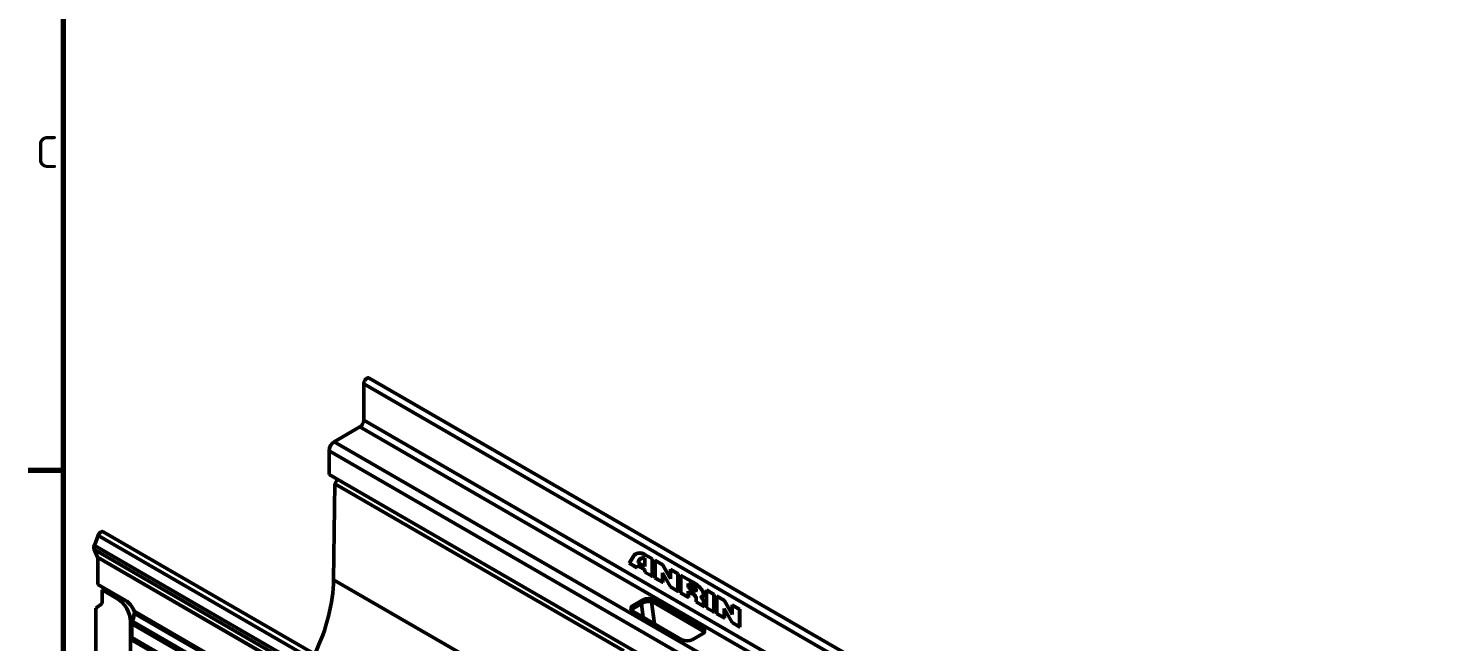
# Model space of a CAD drawing. Header units: millimetres. Extents: x 0 to 1485, y 0 to 1050.
# Drawn here: x 15.3 to 400.6, y 302.9 to 471.6 of the extents above; entities that cross this region are included whole.
import ezdxf

# ---------------------------------------------------------------- set-up
doc = ezdxf.new("R2010")
doc.units = ezdxf.units.MM
doc.header["$LTSCALE"] = 2.5
doc.linetypes.add('Durchgehend', pattern=[0])
for name, color, linetype, lineweight in [('Rahmen (ISO)', 7, 'Continuous', 70), ('Sichtbare Kanten(DIN)', 7, 'Durchgehend', 50), ('Sichtbare tangentiale Kanten(DIN)', 7, 'Durchgehend', 50)]:
    doc.layers.add(name, color=color, linetype=linetype, lineweight=lineweight)
doc.styles.add('Notiztext (DIN)', font='isocpeur.ttf')

# ---------------------------------------------------------------- blocks, each defined once
blk = doc.blocks.new('Ränder Standardrahmen')
at = {"layer": 'Rahmen (ISO)'}
blk.add_line((10, 140), (6.1, 140), dxfattribs=at)
at = {"layer": 'Rahmen (ISO)', "flags": 128}
blk.add_lwpolyline([(10, 10), (10, 410), (584, 410), (584, 10), (10, 10)], dxfattribs=at)
at = {"layer": 'Rahmen (ISO)', "insert": (6.93, 173.25), "char_height": 3.5, "attachment_point": 7, "style": 'Notiztext (DIN)'}
blk.add_mtext('C', dxfattribs=at)

msp = doc.modelspace()

# ---------------------------------------------------------------- linework, layer by layer
at = {"layer": 'Sichtbare Kanten(DIN)'}
for p, q in [((107.6, 373.81), (107.6, 363.808)), ((109.109, 375.403), (462.309, 171.483)), ((106.539, 361.971), (99.468, 357.888)), ((98.054, 355.439), (98.054, 348.907)), ((98.054, 348.907), (451.254, 144.987)), ((100.352, 347.58), (99.645, 346.355)), ((99.645, 346.355), (99.288, 319.961)), ((99.645, 346.355), (179.157, 300.449)), ((34.527, 332.119), (33.489, 329.373)), ((389.123, 129.229), (35.923, 333.149)), ((33.435, 328.274), (34.387, 326.186)), ((34.414, 326.045), (34.414, 318.696)), ((180.609, 324.514), (181.669, 326.351)), ((180.609, 324.514), (180.677, 324.539)), ((182.73, 323.289), (180.609, 324.514)), ((181.723, 326.35), (180.677, 324.539)), ((180.677, 324.539), (180.695, 324.528)), ((181.717, 326.296), (180.695, 324.526)), ((180.695, 324.526), (180.697, 324.541)), ((180.695, 324.526), (182.689, 323.374)), ((181.734, 326.338), (180.697, 324.541)), ((182.689, 323.374), (182.83, 323.946)), ((182.872, 323.861), (182.73, 323.289)), ((182.74, 323.362), (182.878, 323.918)), ((182.83, 323.946), (184.904, 322.748)), ((182.872, 323.861), (182.89, 323.911)), ((184.851, 322.718), (182.872, 323.861)), ((183.016, 324.696), (183.047, 324.822)), ((183.016, 324.696), (183.077, 324.725)), ((184.904, 323.605), (183.016, 324.696)), ((183.102, 324.825), (183.077, 324.725)), ((183.077, 324.725), (183.084, 324.721)), ((183.098, 324.778), (183.084, 324.718)), ((183.084, 324.718), (184.851, 323.697)), ((183.19, 325.06), (183.206, 325.099)), ((184.851, 323.697), (184.851, 325.867)), ((184.851, 323.697), (184.904, 323.683)), ((184.862, 323.695), (184.904, 323.67)), ((184.904, 325.917), (184.904, 323.605)), ((185.102, 326.819), (186.973, 325.739)), ((186.92, 325.708), (185.102, 326.758)), ((186.92, 325.708), (186.973, 325.739)), ((186.92, 320.931), (186.92, 325.708)), ((186.973, 325.739), (186.973, 320.84)), ((187.68, 320.431), (187.68, 325.33)), ((187.68, 325.33), (189.801, 324.106)), ((187.733, 325.238), (187.747, 325.291)), ((189.779, 324.057), (187.733, 325.238)), ((187.733, 325.238), (187.733, 320.462)), ((187.736, 325.298), (187.736, 325.249)), ((189.779, 324.057), (189.812, 324.086)), ((191.976, 320.253), (189.779, 324.057)), ((189.801, 324.106), (191.923, 320.431)), ((182.689, 323.374), (182.74, 323.362)), ((182.698, 323.372), (182.744, 323.345)), ((184.851, 322.718), (184.904, 322.748)), ((184.851, 322.064), (184.851, 322.718)), ((184.851, 322.064), (184.904, 322.095)), ((186.973, 320.84), (184.851, 322.064)), ((184.904, 322.748), (184.904, 322.095)), ((184.904, 322.095), (186.92, 320.931)), ((186.92, 320.931), (186.973, 320.917)), ((186.93, 320.929), (186.973, 320.904)), ((187.68, 320.431), (187.733, 320.462)), ((189.801, 319.207), (187.68, 320.431)), ((187.733, 320.462), (189.748, 319.298)), ((189.748, 319.298), (189.748, 321.835)), ((189.748, 321.835), (191.944, 318.03)), ((189.801, 321.656), (189.812, 321.723)), ((191.923, 317.982), (189.801, 321.656)), ((189.801, 321.656), (189.801, 319.207)), ((189.804, 321.672), (189.804, 321.738)), ((191.923, 320.431), (191.923, 322.881)), ((191.923, 322.881), (194.044, 321.656)), ((191.923, 320.431), (191.976, 320.385)), ((191.976, 320.368), (191.955, 320.403)), ((191.976, 322.789), (191.99, 322.842)), ((193.991, 321.625), (191.976, 322.789)), ((191.976, 322.789), (191.976, 320.253)), ((191.978, 322.849), (191.978, 322.799)), ((193.991, 321.625), (194.044, 321.656)), ((193.991, 316.849), (193.991, 321.625)), ((194.044, 321.656), (194.044, 316.757)), ((194.751, 316.349), (194.751, 321.248)), ((194.751, 321.248), (198.145, 319.288)), ((194.804, 321.156), (194.818, 321.209)), ((194.804, 321.156), (194.804, 316.379)), ((198.145, 319.227), (194.804, 321.156)), ((194.807, 321.216), (194.807, 321.166)), ((34.414, 318.696), (42.016, 314.308)), ((36.235, 317.645), (35.652, 317.165)), ((35.652, 317.165), (35.652, 313.483)), ((39.895, 314.716), (35.652, 317.165)), ((189.748, 319.298), (189.801, 319.284)), ((189.758, 319.296), (189.801, 319.271)), ((191.923, 317.982), (191.964, 318.019)), ((194.044, 316.757), (191.923, 317.982)), ((191.944, 318.03), (193.991, 316.849)), ((193.991, 316.849), (194.044, 316.835)), ((194.001, 316.846), (194.044, 316.821)), ((194.751, 316.349), (194.804, 316.379)), ((196.872, 315.124), (194.751, 316.349)), ((194.804, 316.379), (196.819, 315.216)), ((196.819, 317.87), (196.819, 318.972)), ((196.819, 318.972), (197.933, 318.329)), ((196.819, 317.87), (196.872, 317.9)), ((197.933, 317.227), (196.819, 317.87)), ((196.819, 315.216), (196.819, 316.849)), ((196.819, 316.849), (197.933, 316.206)), ((196.872, 318.88), (196.886, 318.933)), ((196.872, 318.88), (196.872, 317.9)), ((197.933, 318.268), (196.872, 318.88)), ((196.872, 317.9), (197.933, 317.288)), ((196.872, 316.757), (196.886, 316.81)), ((197.933, 316.145), (196.872, 316.757)), ((196.872, 316.757), (196.872, 315.124)), ((196.875, 318.94), (196.875, 318.89)), ((196.875, 316.767), (196.875, 316.817)), ((198.708, 316.995), (198.665, 317.001)), ((201.822, 312.266), (201.822, 317.165)), ((201.822, 317.165), (203.943, 315.941)), ((201.875, 317.073), (201.889, 317.127)), ((201.875, 317.073), (201.875, 312.297)), ((203.89, 315.91), (201.875, 317.073)), ((201.878, 317.133), (201.878, 317.084)), ((35.652, 313.483), (33.884, 312.147)), ((33.884, 246.743), (33.884, 312.147)), ((181.669, 312.879), (184.498, 314.512)), ((184.498, 313.695), (181.669, 312.062)), ((187.326, 314.512), (200.761, 306.755)), ((200.761, 305.939), (187.326, 313.695)), ((196.819, 315.216), (196.872, 315.202)), ((196.829, 315.213), (196.872, 315.189)), ((198.994, 313.899), (198.994, 315.042)), ((198.994, 313.899), (199.047, 313.93)), ((201.327, 312.552), (198.994, 313.899)), ((199.047, 315.012), (199.047, 313.93)), ((199.047, 313.93), (201.274, 312.644)), ((200.377, 315.289), (200.393, 315.329)), ((201.062, 313.195), (201.062, 313.848)), ((201.115, 313.818), (201.115, 313.165)), ((201.274, 312.644), (201.274, 312.773)), ((201.274, 312.644), (201.327, 312.63)), ((201.284, 312.641), (201.327, 312.617)), ((201.327, 312.797), (201.327, 312.552)), ((201.822, 312.266), (201.875, 312.297)), ((203.943, 311.042), (201.822, 312.266)), ((201.875, 312.297), (203.89, 311.133)), ((203.89, 315.91), (203.943, 315.941)), ((203.89, 311.133), (203.89, 315.91)), ((203.943, 315.941), (203.943, 311.042)), ((204.65, 310.633), (204.65, 315.532)), ((204.65, 315.532), (206.772, 314.308)), ((204.703, 315.441), (204.718, 315.494)), ((206.75, 314.259), (204.703, 315.441)), ((204.703, 315.441), (204.703, 310.664)), ((204.706, 315.5), (204.706, 315.451)), ((206.75, 314.259), (206.783, 314.289)), ((208.946, 310.455), (206.75, 314.259)), ((206.772, 314.308), (208.893, 310.633)), ((208.893, 310.633), (208.893, 313.083)), ((208.893, 313.083), (211.014, 311.858)), ((208.946, 312.991), (208.96, 313.044)), ((210.961, 311.828), (208.946, 312.991)), ((208.946, 312.991), (208.946, 310.455)), ((208.949, 313.051), (208.949, 313.001)), ((43.43, 237.149), (43.43, 308.592)), ((43.923, 308.777), (43.859, 308.63)), ((43.859, 308.63), (43.936, 308.586)), ((43.859, 308.63), (43.859, 308.363)), ((44.09, 308.973), (43.935, 308.584)), ((195.105, 303.489), (181.669, 311.246)), ((203.89, 311.133), (203.943, 311.119)), ((203.901, 311.131), (203.943, 311.106)), ((204.65, 310.633), (204.703, 310.664)), ((206.772, 309.409), (204.65, 310.633)), ((204.703, 310.664), (206.719, 309.5)), ((206.719, 309.5), (206.719, 312.037)), ((206.719, 312.037), (208.915, 308.232)), ((206.719, 309.5), (206.772, 309.486)), ((206.729, 309.498), (206.772, 309.473)), ((206.772, 311.858), (206.783, 311.925)), ((208.893, 308.184), (206.772, 311.858)), ((206.772, 311.858), (206.772, 309.409)), ((206.774, 311.874), (206.774, 311.94)), ((208.893, 310.633), (208.946, 310.587)), ((208.946, 310.57), (208.926, 310.605)), ((210.961, 311.828), (211.014, 311.858)), ((210.961, 307.051), (210.961, 311.828)), ((211.014, 311.858), (211.014, 306.959)), ((43.784, 307.867), (43.784, 304.096)), ((200.761, 305.122), (197.933, 303.489)), ((208.893, 308.184), (208.935, 308.221)), ((211.014, 306.959), (208.893, 308.184)), ((208.915, 308.232), (210.961, 307.051)), ((210.961, 307.051), (211.014, 307.037)), ((210.972, 307.048), (211.014, 307.024)), ((44.197, 303.181), (44.991, 302.722))]:
    msp.add_line(p, q, dxfattribs=at)
for centre, major_axis, ratio, start_param, end_param in [((108.484, 374.32), (0.625, 1.083), 0.5773503, 0, 2.3561945), ((106.539, 363.195), (-0.75, -1.299), 0.5773503, 0.7853982, 2.3561945), ((99.468, 356.255), (-1, -1.732), 0.5773503, 3.9269908, 5.4977871), ((35.298, 332.066), (0.625, 1.083), 0.5773503, 0, 1.8467116), ((34.414, 329.311), (-0.75, -1.299), 0.5773503, 4.9883043, 5.8925783), ((185.102, 322.388), (-2.714, 4.7), 0.5773503, 5.4977871, 6.6049359), ((185.102, 322.388), (-2.676, 4.635), 0.5773503, 5.4977871, 6.6049359), ((185.137, 322.408), (-2.69, 4.66), 0.5773503, 5.5773917, 6.6049359), ((34.061, 325.841), (0.25, 0.433), 0.5773503, 5.4977871, 5.8925783), ((185.137, 322.408), (-2.699, 4.675), 0.5773503, 5.8686219, 6.6049359), ((185.559, 322.647), (-1.831, 3.171), 0.5773503, 5.7532065, 6.8236048), ((185.559, 322.647), (-1.793, 3.106), 0.5773503, 5.7803822, 6.8236048), ((185.594, 322.668), (-1.816, 3.146), 0.5773503, 5.871519, 6.8236048), ((185.594, 322.668), (-1.808, 3.131), 0.5773503, 5.7708753, 6.7037196), ((73.482, 305.53), (-18.25, -31.61), 0.5773503, 1.7120626, 2.3404661), ((39.895, 310.633), (-2.5, 4.33), 0.5773503, 3.9269908, 5.4977871), ((42.016, 311.042), (2, -3.464), 0.5773503, 1.3246475, 2.3561945), ((183.084, 312.062), (-2, 0), 0.5773503, 5.4977871, 7.0685835), ((185.912, 313.695), (2, 0), 0.5773503, 0.7853982, 2.3561945), ((185.912, 312.879), (-2, 0), 0.5773503, 3.9269908, 5.4977871), ((200.412, 315.31), (-0.0144, 0.025), 0.5773503, 5.9948561, 6.7037196), ((201.327, 313.042), (-0.188, 0.325), 0.5773503, 0.7853982, 2.1548366), ((201.327, 313.042), (0.15, -0.26), 0.5773503, 3.9269908, 5.4977871), ((44.844, 308.479), (-0.75, -1.299), 0.5773503, 4.9573676, 5.4977871), ((40.496, 311.43), (0.717, 5.668), 0.708166, 4.3166494, 4.729638), ((41.262, 310.606), (1.109, 4.484), 0.6928203, 4.5149934, 4.9100583), ((183.084, 311.246), (-2, 0), 0.5773503, 5.4977871, 5.9218182), ((199.347, 305.939), (2, 0), 0.5773503, 5.4977871, 7.0685835), ((199.347, 305.122), (2, 0), 0.5773503, 0.3613671, 0.7853982), ((45.198, 304.913), (-1, -1.732), 0.5773503, 5.4977871, 6.2826297), ((196.519, 304.306), (-2, 0), 0.5773503, 0.7853982, 2.3561945)]:
    msp.add_ellipse(centre, major_axis=major_axis, ratio=ratio, start_param=start_param, end_param=end_param, dxfattribs=at)
msp.add_rational_spline([(184.851, 325.867), (184.878, 325.886), (184.904, 325.905)], [1, 1.00000000002, 1.00000000001], degree=2, dxfattribs=at)
for points, knots in [([(197.933, 318.329), (198.224, 318.161), (198.659, 317.82), (198.989, 317.385), (199.076, 317.118), (198.989, 316.952), (198.659, 316.897), (198.224, 317.058), (197.933, 317.227)], [-3.1415927, -3.1415927, -3.1415927, -3.1415927, -2.3561945, -1.9634954, -1.5707963, -1.1780972, -0.7853982, 0, 0, 0, 0]), ([(197.933, 317.288), (198.211, 317.128), (198.764, 316.914), (198.994, 317.037), (198.994, 317.294), (198.764, 317.682), (198.211, 318.107), (197.933, 318.268)], [-1.5707963, -1.5707963, -1.5707963, -1.5707963, -0.7853982, 0, 0, 0.7853982, 1.5707963, 1.5707963, 1.5707963, 1.5707963]), ([(197.933, 316.206), (198.224, 316.038), (198.659, 315.697), (198.989, 315.262), (199.047, 315.084), (199.047, 315.012)], [-3.1415927, -3.1415927, -3.1415927, -3.1415927, -2.3561945, -1.9634954, -1.5707963, -1.5707963, -1.5707963, -1.5707963]), ([(200.269, 315.352), (200.656, 315.35), (201.051, 315.548), (201.083, 316.145), (200.787, 316.911), (199.84, 318.066), (198.71, 318.901), (198.145, 319.227)], [-2.3259297, -2.3259297, -2.3259297, -2.3259297, -1.7444473, -1.4537061, -1.1629649, -0.5814824, 0, 0, 0, 0]), ([(198.166, 317.165), (198.385, 317.059), (198.726, 316.95), (198.967, 316.992), (199.026, 317.052), (199.039, 317.074)], [0.1805446, 0.1805446, 0.1805446, 0.1805446, 0.7853982, 1.1780972, 1.3603397, 1.3603397, 1.3603397, 1.3603397]), ([(198.708, 316.995), (198.714, 316.994), (198.905, 316.97), (199.027, 317.02), (199.047, 317.138)], [-0.80845645, -0.80845645, -0.80845645, -0.80845645, -0.78539816, -0.06819823, -0.06819823, -0.06819823, -0.06819823]), ([(200.269, 315.352), (200.283, 315.351), (200.296, 315.35), (200.323, 315.348), (200.337, 315.347), (200.35, 315.346)], [-0.016314016, -0.016314016, -0.016314016, -0.016314016, -0.008119717, -0.008119717, 0, 0, 0, 0]), ([(200.403, 315.336), (200.662, 315.349), (200.859, 315.426), (201.02, 315.599), (201.051, 315.645), (201.075, 315.697)], [-0.72039443, -0.72039443, -0.72039443, -0.72039443, -0.32083258, -0.32083258, -0.19554507, -0.19554507, -0.19554507, -0.19554507]), ([(44.443, 311.317), (44.494, 311.191), (44.527, 311.044), (44.533, 310.842), (44.531, 310.787), (44.526, 310.733)], [0.3481471, 0.3481471, 0.3481471, 0.3481471, 0.4317919, 0.4317919, 0.46276079, 0.46276079, 0.46276079, 0.46276079])]:
    msp.add_open_spline(points, degree=3, knots=knots, dxfattribs=at)
for points, degree in [([(198.994, 315.042), (198.994, 315.171), (198.764, 315.559), (198.211, 315.984), (197.933, 316.145)], 3), ([(198.145, 319.288), (198.712, 318.961), (199.845, 318.123), (201.002, 316.717), (201.248, 315.61), (200.751, 315.308), (200.377, 315.289)], 3), ([(201.062, 313.848), (201.062, 314.039), (200.922, 314.501), (200.522, 315.064), (200.269, 315.352)], 3), ([(200.35, 315.346), (200.803, 315.353), (201.079, 315.554), (201.114, 315.904)], 3), ([(200.384, 315.306), (200.373, 315.319), (200.361, 315.333), (200.35, 315.346)], 3), ([(200.377, 315.289), (200.613, 315.008), (200.986, 314.46), (201.115, 314.007), (201.115, 313.818)], 3), ([(201.274, 312.773), (201.3, 312.786), (201.325, 312.799)], 2)]:
    msp.add_open_spline(points, degree=degree, dxfattribs=at)
at = {"layer": 'Sichtbare tangentiale Kanten(DIN)'}
for p, q in [((460.8, 169.89), (107.6, 373.81)), ((460.8, 159.888), (107.6, 363.808)), ((459.739, 158.051), (106.539, 361.971)), ((451.254, 151.519), (98.054, 355.439)), ((452.668, 153.968), (99.468, 357.888)), ((34.527, 332.119), (387.727, 128.199)), ((33.435, 328.274), (386.635, 124.354)), ((33.489, 329.373), (386.688, 125.453)), ((34.387, 326.186), (387.587, 122.266)), ((34.414, 326.045), (387.614, 122.125)), ((181.669, 326.351), (181.723, 326.35)), ((181.717, 326.296), (181.734, 326.338)), ((183.047, 324.822), (183.102, 324.825)), ((185.102, 326.758), (185.135, 326.799)), ((449.306, 117.878), (99.288, 319.961)), ((197.933, 318.268), (197.966, 318.309)), ((197.933, 317.227), (197.967, 317.269)), ((197.933, 316.145), (197.966, 316.186)), ((198.145, 319.227), (198.179, 319.269)), ((39.895, 314.716), (40.478, 315.196)), ((181.669, 312.879), (181.669, 312.062)), ((183.968, 313.39), (184.467, 309.63)), ((184.498, 314.512), (184.498, 313.695)), ((187.516, 307.87), (186.711, 313.937)), ((187.326, 314.512), (187.326, 313.695)), ((198.994, 315.042), (199.044, 315.05)), ((200.377, 315.289), (200.403, 315.336)), ((201.062, 313.848), (201.114, 313.856)), ((201.062, 313.195), (201.115, 313.203)), ((43.43, 308.592), (43.923, 308.777)), ((43.935, 308.584), (199.498, 218.769)), ((44.443, 311.317), (200.809, 221.039)), ((44.526, 310.733), (200.525, 220.667)), ((43.784, 307.867), (199.347, 218.052)), ((200.761, 306.755), (200.761, 305.939)), ((43.784, 304.096), (199.347, 214.282)), ((44.197, 303.181), (199.761, 213.367))]:
    msp.add_line(p, q, dxfattribs=at)

# ---------------------------------------------------------------- block references
at = {"xscale": 2.5, "yscale": 2.5, "zscale": 2.5}
msp.add_blockref('Ränder Standardrahmen', (0, 0), dxfattribs=at)

doc.saveas('drawing.dxf')
